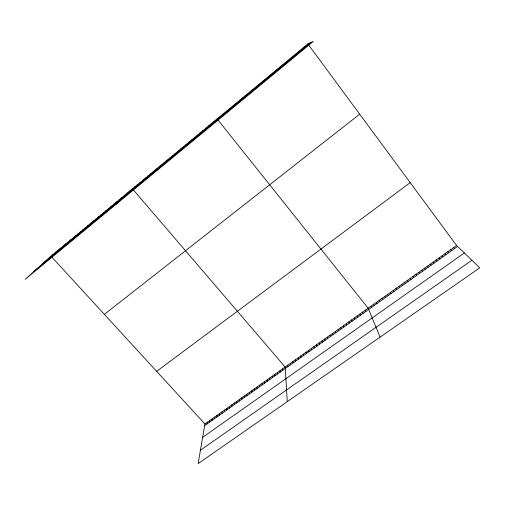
<?xml version="1.0" encoding="UTF-8"?>
<svg xmlns="http://www.w3.org/2000/svg" width="505" height="505" viewBox="0 0 505 505"><rect width="100%" height="100%" fill="white"/><g stroke="black" fill="none" stroke-linecap="round" stroke-linejoin="round"><path stroke-width="0.76" d="M264.62 383.144L264.633 381.603M262.063 384.955L262.089 383.409M259.513 386.767L259.545 385.208M256.963 388.572L257.013 387.007M254.425 390.371L254.482 388.799M251.888 392.17L251.957 390.586M249.356 393.963L249.438 392.379M246.825 395.756L246.92 394.159M244.306 397.542L244.414 395.939M241.788 399.322L241.908 397.713M239.275 401.103L239.408 399.487M236.769 402.876L236.908 401.26M234.263 404.65L234.421 403.022M231.77 406.424L231.934 404.789M229.276 408.185L229.453 406.544M226.789 409.946L226.979 408.299M224.308 411.708L224.504 410.054M221.828 413.462L222.042 411.802M219.353 415.217L219.58 413.544M216.885 416.966L217.118 415.287M214.423 418.708L214.669 417.029M211.967 420.45L212.22 418.765M209.512 422.186L209.777 420.495M207.063 423.922L207.34 422.224M204.91 423.947L198.143 463.596L479.75 267.833L456.583 245.493L307.829 43.872L313.352 41.404L25.25 279.278L50.973 256.155L204.91 423.947L456.583 245.493M210.724 126.143L217.1 118.858L368.139 308.208L380.076 337.125M213.994 121.516L214.278 121.194M211.159 123.851L211.462 123.517M208.338 126.187L208.653 125.84M205.516 128.516L205.844 128.156M202.707 130.839L203.048 130.467M199.898 133.156L200.258 132.777M197.101 135.473L197.474 135.075M194.305 137.783L194.696 137.373M191.521 140.081L191.925 139.664M188.737 142.378L189.16 141.949M185.966 144.676L186.395 144.234M183.195 146.961L183.643 146.507M180.436 149.246L180.897 148.779M177.678 151.525L178.151 151.046M174.926 153.798L175.418 153.305M172.186 156.064L172.685 155.565M169.446 158.324L169.964 157.812M166.713 160.584L167.243 160.06M163.986 162.837L164.535 162.301M161.272 165.084L161.827 164.535M158.557 167.325L159.125 166.77M155.849 169.566L156.436 168.998M153.148 171.795L153.747 171.22M150.446 174.023L151.064 173.436M145.074 178.467L145.718 177.855M147.757 176.251L148.388 175.645M142.397 180.683L143.048 180.058M139.721 182.892L140.39 182.255M137.057 185.095L137.739 184.445M115.822 204.5L132.449 188.82L285.173 367.034L287.282 401.633M134.393 187.292L135.088 186.635M129.097 191.673L129.817 190.991M126.458 193.851L127.191 193.162M121.2 198.2L121.957 197.487M123.826 196.028L124.571 195.328M115.961 202.53L116.743 201.798M118.574 200.365L119.35 199.645M110.746 206.835L111.554 206.084M113.347 204.683L114.149 203.944M108.146 208.988L108.966 208.224M102.963 213.268L103.815 212.485M105.551 211.128L106.391 210.358M95.237 219.656L96.12 218.842M97.806 217.529L98.677 216.727M100.381 215.401L101.24 214.606M90.105 223.892L91.02 223.059M92.668 221.777L93.564 220.956M85.004 228.108L85.938 227.256M87.554 226.006L88.476 225.161M77.385 234.402L78.357 233.525M79.923 232.313L80.876 231.441M82.46 230.211L83.407 229.352M69.816 240.658L70.826 239.749M72.335 238.581L73.332 237.678M74.86 236.491L75.845 235.601M62.298 246.876L63.34 245.935M64.798 244.805L65.833 243.877M67.31 242.735L68.326 241.813M52.35 255.101L53.435 254.122M54.824 253.049L55.904 252.077M57.311 250.998L58.378 250.038M59.805 248.933L60.859 247.987M49.869 257.146L308.063 43.771M42.319 263.932L309.672 43.051M33.974 271.438L311.465 42.25M104.377 314.369L359.705 114.187M156.651 371.345L410.205 182.633M204.62 425.658L457.574 246.446M202.619 437.355L464.36 252.999M200.428 450.226L471.885 260.245M453.641 247.583L454.614 248.542M450.706 249.666L451.659 250.638M447.771 251.743L448.711 252.727M444.848 253.819L445.77 254.81M441.925 255.89L442.834 256.887M439.015 257.954L439.905 258.964M436.105 260.018L436.983 261.034M433.208 262.07L434.066 263.105M430.31 264.128L431.156 265.163M427.419 266.173L428.246 267.221M424.541 268.218L425.349 269.272M421.662 270.257L422.458 271.324M418.79 272.29L419.573 273.369M415.931 274.322L416.694 275.408M413.071 276.349L413.816 277.447M410.218 278.375L410.95 279.48M407.371 280.389L408.091 281.506M404.53 282.402L405.231 283.526M401.696 284.416L402.384 285.546M398.868 286.423L399.543 287.56M396.046 288.424L396.703 289.573M393.231 290.419L393.868 291.581M390.416 292.414L391.047 293.582M387.613 294.402L388.225 295.577M384.81 296.385L385.41 297.571M382.02 298.367L382.601 299.56M379.23 300.342L379.798 301.548M376.452 302.318L377.001 303.53M373.675 304.288L374.211 305.506M370.904 306.251L371.427 307.476M365.38 310.165L365.873 311.415M362.628 312.115L363.108 313.371M359.876 314.066L360.343 315.328M357.136 316.01L357.591 317.279M354.396 317.948L354.838 319.229M351.669 319.886L352.092 321.174M348.942 321.818L349.353 323.118M346.222 323.749L346.619 325.05M343.507 325.674L343.892 326.988M340.799 327.594L341.172 328.913M338.098 329.506L338.451 330.838M335.402 331.419L335.743 332.757M332.707 333.332L333.035 334.676M330.024 335.238L330.339 336.589M327.341 337.138L327.644 338.495M324.665 339.032L324.955 340.402M321.994 340.925L322.272 342.302M319.33 342.819L319.589 344.202M316.673 344.7L316.919 346.095M314.015 346.581L314.249 347.983M311.37 348.463L311.591 349.87M308.725 350.337L308.934 351.751M306.087 352.206L306.282 353.633M303.454 354.074L303.638 355.507M300.828 355.937L300.993 357.376M298.202 357.792L298.36 359.244M295.589 359.648L295.728 361.107M292.976 361.504L293.108 362.962M290.369 363.354L290.489 364.818M287.768 365.197L287.875 366.674M282.585 368.871L282.667 370.361M280.01 370.702L280.073 372.198M277.434 372.526L277.485 374.035M274.859 374.35L274.903 375.865M272.296 376.168L272.321 377.69M269.733 377.98L269.752 379.514M267.183 379.792L267.183 381.332"/></g></svg>
